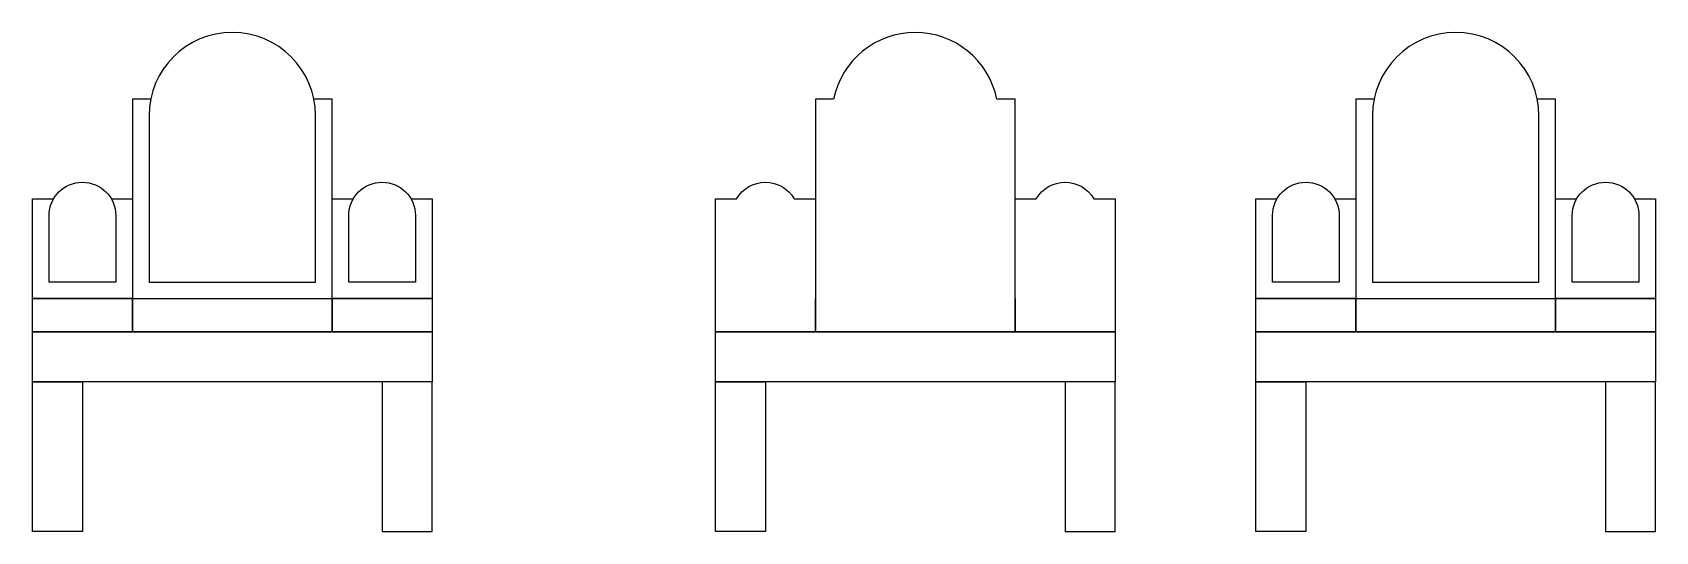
# Model space of a CAD drawing. Header units: centimetres. Extents: x 223 to 711, y 119 to 269.
import ezdxf

# ---------------------------------------------------------------- set-up
doc = ezdxf.new("R2010")
doc.units = ezdxf.units.CM
doc.header["$MEASUREMENT"] = 0

msp = doc.modelspace()

# ---------------------------------------------------------------- linework, layer by layer
for p, q in [((223.12, 179.25), (343.12, 179.25)), ((223.12, 164.25), (223.12, 179.25)), ((343.12, 179.25), (343.12, 164.25)), ((428.22, 179.25), (548.22, 179.25)), ((428.22, 164.25), (428.22, 179.25)), ((548.22, 179.25), (548.22, 164.25)), ((590.53, 179.25), (710.53, 179.25)), ((590.53, 164.25), (590.53, 179.25)), ((710.53, 179.25), (710.53, 164.25)), ((343.12, 164.25), (223.12, 164.25)), ((548.22, 164.25), (428.22, 164.25)), ((710.53, 164.25), (590.53, 164.25))]:
    msp.add_line(p, q)
for points in [[(308.12, 244.25, 1), (258.12, 244.25), (258.12, 194.25), (308.12, 194.25)], [(675.53, 244.25, 1), (625.53, 244.25), (625.53, 194.25), (675.53, 194.25)], [(248.12, 214.25), (248.12, 194.25), (228.12, 194.25), (228.12, 214.25, -1)], [(338.12, 214.25), (338.12, 194.25), (318.12, 194.25), (318.12, 214.25, -1)], [(615.53, 214.25), (615.53, 194.25), (595.53, 194.25), (595.53, 214.25, -1)], [(705.53, 214.25), (705.53, 194.25), (685.53, 194.25), (685.53, 214.25, -1)]]:
    msp.add_lwpolyline(points, format="xyb", close=True)
for points in [[(512.71, 249.25, 0.816497), (463.72, 249.25, 0.816497)], [(434.56, 219.25, -0.57735), (451.88, 219.25)], [(524.56, 219.25, -0.57735), (541.88, 219.25, -0.57735)]]:
    msp.add_lwpolyline(points, format="xyb")
for points in [[(258.63, 249.25), (253.12, 249.25), (253.12, 189.25), (313.12, 189.25), (343.12, 189.25), (343.12, 179.25), (313.12, 179.25), (313.12, 189.25), (313.12, 249.25), (307.62, 249.25)], [(463.72, 249.25), (458.22, 249.25), (458.22, 189.25)], [(548.22, 189.25), (548.22, 179.25), (518.22, 179.25), (518.22, 189.25), (518.22, 249.25), (512.71, 249.25)], [(626.03, 249.25), (620.53, 249.25), (620.53, 189.25), (680.53, 189.25), (710.53, 189.25), (710.53, 179.25), (680.53, 179.25), (680.53, 189.25), (680.53, 249.25), (675.02, 249.25)], [(246.78, 219.25), (253.12, 219.25), (253.12, 189.25), (223.12, 189.25), (223.12, 219.25), (229.46, 219.25)], [(336.78, 219.25), (343.12, 219.25), (343.12, 189.25), (313.12, 189.25), (313.12, 219.25), (319.46, 219.25)], [(428.22, 189.25), (428.22, 219.25), (434.56, 219.25)], [(451.88, 219.25), (458.22, 219.25), (458.22, 189.25)], [(518.22, 189.25), (518.22, 219.25), (524.56, 219.25)], [(541.88, 219.25), (548.22, 219.25), (548.22, 189.25)], [(614.19, 219.25), (620.53, 219.25), (620.53, 189.25), (590.53, 189.25), (590.53, 219.25), (596.87, 219.25)], [(704.19, 219.25), (710.53, 219.25), (710.53, 189.25), (680.53, 189.25), (680.53, 219.25), (686.87, 219.25)], [(223.12, 189.25), (253.12, 189.25), (253.12, 179.25), (223.12, 179.25), (223.12, 189.25)], [(458.22, 189.25), (458.22, 179.25), (428.22, 179.25), (428.22, 189.25)], [(518.22, 189.25), (518.22, 179.25), (458.22, 179.25), (458.22, 189.25)], [(590.53, 189.25), (620.53, 189.25), (620.53, 179.25), (590.53, 179.25), (590.53, 189.25)]]:
    msp.add_lwpolyline(points)
for points in [[(313.12, 189.25), (313.12, 179.25), (253.12, 179.25), (253.12, 189.25)], [(680.53, 189.25), (680.53, 179.25), (620.53, 179.25), (620.53, 189.25)], [(223.12, 164.25), (238.12, 164.25), (238.12, 119.25), (223.12, 119.25)], [(343.12, 164.25), (328.12, 164.25), (328.12, 119.25), (343.12, 119.25)], [(428.22, 164.25), (443.22, 164.25), (443.22, 119.25), (428.22, 119.25)], [(548.22, 164.25), (533.22, 164.25), (533.22, 119.25), (548.22, 119.25)], [(590.53, 164.25), (605.53, 164.25), (605.53, 119.25), (590.53, 119.25)], [(710.53, 164.25), (695.53, 164.25), (695.53, 119.25), (710.53, 119.25)]]:
    msp.add_lwpolyline(points, close=True)

doc.saveas('drawing.dxf')
